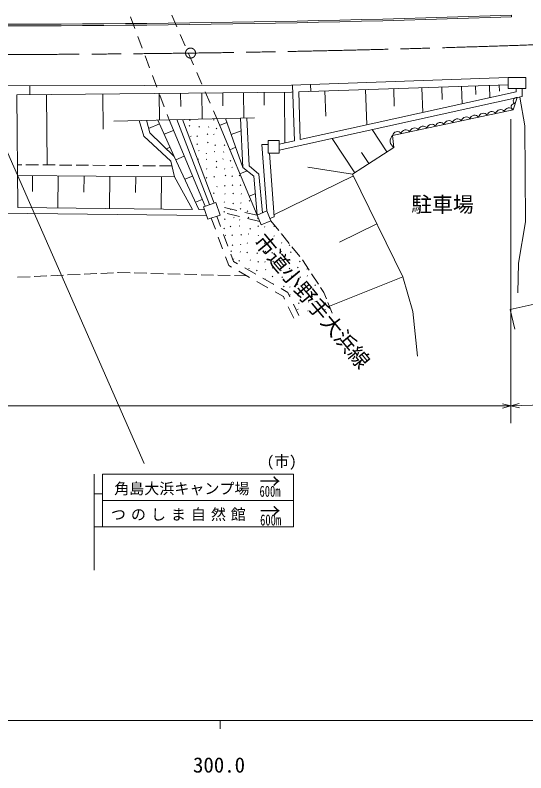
# Model space of a CAD drawing. Units: millimetres, scale not verified. Extents: x 40000 to 680000, y 20000 to 380000.
# Drawn here: x 343418 to 404602, y 198715 to 289429 of the extents above; entities that cross this region are included whole.
import ezdxf
from ezdxf.enums import TextEntityAlignment as Align

# ---------------------------------------------------------------- set-up
doc = ezdxf.new("R2010")
doc.units = ezdxf.units.MM
doc.header["$LTSCALE"] = 1000
doc.linetypes.add('CHAIN', pattern=[18.5, 12, -1.5, 3.5, -1.5])
for name, color, linetype, lineweight in [('M-BGD', 7, 'Continuous', 13), ('M-BMK', 2, 'CHAIN', 13), ('M-STR-HTXT', 7, 'Continuous', 13), ('M-STR-STRC', 7, 'Continuous', 13), ('M-TTL-BAND', 7, 'Continuous', 13)]:
    doc.layers.add(name, color=color, linetype=linetype, lineweight=lineweight)
doc.layers.add('M-BMK-HTXT', color=7, linetype='Continuous')
doc.styles.add('ＭＳ ゴシック', font='')
doc.styles.get('ＭＳ ゴシック').set_extended_font_data('MS Gothic')

msp = doc.modelspace()

# ---------------------------------------------------------------- linework, layer by layer
at = {"layer": 'M-BGD'}
for p, q in [((362175, 289423), (362773, 288048)), ((402888, 289216), (402882, 289415)), ((357228, 289225), (357755, 287821)), ((358107, 286885), (358634, 285481)), ((363172, 287131), (363771, 285755)), ((358986, 284545), (359513, 283141)), ((364170, 284838), (364768, 283463)), ((359865, 282204), (360393, 280800)), ((365167, 282546), (365766, 281170)), ((376522, 281044), (402502, 281965)), ((315721, 280908), (376522, 281044)), ((345158, 280974), (345160, 279923)), ((376660, 281049), (376896, 274398)), ((377388, 280255), (402502, 281090)), ((378801, 281125), (378830, 280303)), ((380537, 280360), (380638, 277324)), ((385395, 280521), (385535, 276300)), ((388772, 280633), (388842, 278523)), ((392149, 280746), (392248, 277777)), ((394524, 280825), (394573, 279340)), ((396898, 280904), (396968, 278816)), ((398568, 280959), (398603, 279915)), ((400238, 281015), (400286, 279547)), ((401411, 281054), (401436, 280320)), ((404151, 280629), (404151, 279681)), ((343628, 279908), (376522, 280226)), ((343628, 279908), (343759, 266387)), ((347164, 279942), (347246, 271497)), ((353920, 280007), (353961, 275785)), ((360676, 280073), (360707, 276876)), ((360744, 279864), (361272, 278460)), ((363233, 280098), (363249, 278499)), ((365791, 280122), (365821, 276997)), ((366165, 280253), (366763, 278878)), ((368291, 280147), (368306, 278584)), ((370791, 280171), (370820, 277116)), ((373235, 280195), (373249, 278667)), ((404151, 279681), (375045, 273274)), ((375678, 280218), (375737, 274143)), ((376522, 280226), (376689, 280232)), ((377388, 280255), (377578, 274548)), ((403876, 279620), (404491, 276168)), ((367162, 277961), (367563, 277039)), ((355232, 276746), (372092, 277146)), ((358296, 276819), (358835, 274922)), ((359547, 275322), (359143, 276839)), ((362483, 272520), (360500, 276871)), ((361623, 277524), (361857, 276903)), ((366165, 266550), (361857, 276903)), ((366721, 266743), (362788, 276925)), ((367252, 266928), (363458, 276941)), ((364300, 276825), (364371, 276895)), ((367188, 276867), (367259, 276938)), ((372400, 265468), (367563, 277039)), ((370708, 271185), (368609, 277064)), ((370420, 277107), (370708, 271185)), ((371438, 271407), (371179, 277125)), ((360699, 276434), (359408, 275846)), ((364278, 276148), (364349, 276219)), ((365420, 276027), (365490, 276097)), ((366564, 276003), (366634, 276074)), ((367495, 275817), (367566, 275888)), ((367913, 276201), (368787, 276566)), ((404491, 276168), (404562, 264670)), ((358835, 274922), (362083, 271942)), ((362483, 272520), (359547, 275322)), ((362385, 275633), (361274, 275171)), ((364425, 274885), (364496, 274956)), ((365193, 274903), (365263, 274974)), ((366426, 275133), (366496, 275203)), ((367181, 275128), (367252, 275199)), ((369297, 275138), (370495, 275566)), ((387942, 273051), (386196, 275728)), ((365178, 273945), (365249, 274016)), ((366458, 274147), (366529, 274218)), ((376896, 274398), (375045, 273991)), ((384106, 270549), (381415, 274676)), ((361981, 273622), (361539, 273421)), ((365378, 273171), (365449, 273242)), ((367261, 273046), (367332, 273117)), ((367355, 273839), (367425, 273910)), ((368360, 273007), (368431, 273078)), ((368471, 273813), (368542, 273884)), ((369124, 273305), (369844, 273606)), ((373735, 273955), (372978, 273955)), ((372978, 273955), (373556, 265985)), ((388780, 273597), (383852, 270384)), ((365419, 266159), (362483, 272520)), ((363671, 272544), (362665, 272125)), ((365373, 272173), (365406, 272206)), ((366286, 272845), (366356, 272916)), ((366308, 272135), (366378, 272206)), ((368281, 272173), (368352, 272244)), ((373893, 272893), (374444, 265302)), ((385800, 271654), (384927, 272993)), ((344217, 271521), (343709, 271525)), ((346217, 271506), (344717, 271517)), ((348217, 271490), (346717, 271502)), ((350217, 271474), (348717, 271486)), ((352217, 271458), (350717, 271470)), ((354217, 271442), (352717, 271454)), ((356217, 271426), (354717, 271438)), ((358217, 271410), (356717, 271422)), ((360217, 271395), (358717, 271406)), ((362217, 271379), (360717, 271391)), ((362083, 271942), (362528, 270073)), ((367504, 271197), (367575, 271267)), ((367508, 271870), (367579, 271940)), ((369182, 271966), (369253, 272037)), ((369384, 271178), (369455, 271249)), ((372612, 270392), (371438, 271407)), ((383852, 270384), (378496, 271241)), ((366332, 270995), (366402, 271066)), ((368480, 271008), (368550, 271079)), ((370327, 270426), (371198, 270790)), ((370708, 271185), (372009, 270138)), ((373035, 265757), (372612, 270392)), ((383852, 270384), (389851, 258100)), ((343721, 270238), (362528, 270073)), ((345502, 270223), (345486, 268299)), ((348580, 270196), (348546, 266335)), ((351669, 270168), (351652, 268238)), ((354757, 270141), (354723, 266267)), ((357857, 270114), (357840, 268177)), ((360956, 270087), (360922, 266199)), ((362528, 270073), (364663, 266159)), ((364665, 270155), (363750, 269774)), ((366308, 269917), (366378, 269988)), ((367217, 270050), (367288, 270121)), ((368570, 270197), (368641, 270267)), ((369371, 270124), (369442, 270195)), ((370260, 270186), (370331, 270257)), ((372009, 270138), (372395, 265478)), ((383954, 270176), (374428, 265523)), ((367569, 268857), (367639, 268928)), ((368498, 268966), (368569, 269037)), ((369416, 269038), (369487, 269109)), ((370380, 269025), (370451, 269095)), ((367177, 268071), (367248, 268142)), ((368525, 267987), (368596, 268058)), ((369515, 268048), (369586, 268118)), ((370479, 267995), (370550, 268066)), ((371451, 267738), (372183, 268044)), ((365822, 267373), (365014, 267036)), ((368441, 266991), (368512, 267061)), ((369511, 266857), (369582, 266928)), ((370417, 266903), (370488, 266974)), ((371445, 267171), (371516, 267242)), ((323923, 265904), (366359, 265437)), ((364663, 266159), (343759, 266387)), ((366115, 266139), (365419, 266159)), ((367863, 265902), (367829, 265910)), ((368414, 265858), (368485, 265929)), ((369970, 266056), (368511, 266408)), ((369177, 266146), (369248, 266216)), ((370383, 266201), (370454, 266271)), ((372400, 265468), (370942, 265821)), ((371217, 265926), (371287, 265997)), ((367409, 263793), (366916, 265124)), ((368039, 264107), (367578, 265353)), ((368498, 264953), (368569, 265024)), ((370293, 265314), (368835, 265667)), ((369575, 265146), (369645, 265217)), ((370281, 264889), (370352, 264960)), ((372723, 264727), (371265, 265080)), ((371338, 265162), (371408, 265233)), ((372460, 265085), (372531, 265155)), ((373948, 265086), (374444, 265302)), ((369190, 264075), (369261, 264146)), ((370267, 264152), (370338, 264223)), ((372508, 264129), (372579, 264200)), ((373278, 264048), (373348, 264119)), ((374063, 264822), (375005, 263654)), ((374410, 264129), (374480, 264200)), ((386753, 264443), (382261, 262249)), ((404562, 264670), (403705, 259743)), ((368907, 261762), (368386, 263169)), ((368409, 263852), (368480, 263923)), ((368573, 263035), (368644, 263106)), ((369380, 263061), (369451, 263131)), ((370455, 263094), (370525, 263165)), ((371329, 263194), (371400, 263264)), ((371540, 263821), (371611, 263892)), ((372515, 263017), (372586, 263087)), ((373374, 263013), (373445, 263084)), ((375299, 263201), (375338, 263240)), ((375318, 263265), (376260, 262097)), ((368277, 261449), (367756, 262856)), ((371202, 262108), (371273, 262179)), ((372269, 262144), (372340, 262215)), ((374405, 262956), (374475, 263026)), ((375310, 262122), (375381, 262192)), ((369417, 261849), (369487, 261920)), ((370397, 261940), (370468, 262010)), ((373288, 262087), (373359, 262158)), ((374345, 261937), (374416, 262008)), ((376240, 261856), (376310, 261927)), ((376573, 261708), (377515, 260540)), ((369015, 259454), (368624, 260511)), ((369583, 259936), (369254, 260825)), ((369259, 261135), (369330, 261205)), ((370363, 261060), (370434, 261131)), ((371180, 260990), (371250, 261061)), ((372381, 260897), (372452, 260967)), ((373362, 261089), (373433, 261160)), ((374177, 260932), (374248, 261003)), ((375259, 261081), (375329, 261152)), ((376424, 261016), (376495, 261087)), ((369339, 259269), (369015, 259454)), ((369565, 260193), (369635, 260264)), ((370063, 259662), (369583, 259936)), ((370213, 259988), (370283, 260059)), ((371558, 260049), (371629, 260120)), ((372482, 259874), (372553, 259945)), ((373319, 259862), (373389, 259933)), ((374292, 259899), (374363, 259970)), ((375235, 259979), (375306, 260050)), ((376264, 260100), (376335, 260170)), ((377495, 259914), (377565, 259985)), ((377829, 260151), (377845, 260130)), ((377845, 260130), (378651, 258896)), ((403705, 259743), (403634, 256172)), ((355195, 258582), (353696, 258512)), ((355780, 258610), (355694, 258606)), ((357194, 258574), (355780, 258610)), ((359193, 258522), (357693, 258561)), ((371511, 258031), (370208, 258774)), ((372235, 258424), (370932, 259167)), ((371400, 259069), (371470, 259140)), ((372341, 258816), (372412, 258886)), ((373394, 258925), (373465, 258996)), ((374267, 259134), (374338, 259205)), ((375216, 258819), (375287, 258890)), ((376263, 259054), (376333, 259124)), ((377257, 259168), (377328, 259239)), ((378378, 259001), (378449, 259071)), ((345206, 258113), (343707, 258043)), ((347204, 258207), (345705, 258137)), ((349201, 258301), (347703, 258231)), ((351199, 258395), (349701, 258324)), ((353197, 258488), (351699, 258418)), ((361192, 258471), (359693, 258509)), ((363192, 258420), (361692, 258458)), ((365191, 258368), (363692, 258407)), ((367190, 258317), (365691, 258356)), ((369190, 258266), (367690, 258304)), ((371189, 258215), (369690, 258253)), ((374407, 257186), (373104, 257929)), ((373310, 257811), (373379, 257880)), ((374203, 258098), (374274, 258169)), ((375382, 258017), (375453, 258088)), ((376518, 258136), (376589, 258206)), ((377517, 258028), (377588, 258098)), ((378386, 258178), (378457, 258249)), ((378924, 258477), (379744, 257221)), ((389851, 258100), (381064, 254595)), ((389851, 258100), (391065, 253958)), ((373683, 256793), (372380, 257536)), ((374324, 257233), (374355, 257264)), ((375564, 256894), (375635, 256964)), ((376295, 256844), (376365, 256915)), ((377200, 257193), (377270, 257264)), ((378200, 256886), (378271, 256956)), ((379328, 257065), (379399, 257136)), ((380017, 256803), (380384, 256241)), ((375550, 255728), (374551, 256297)), ((376086, 256228), (375275, 256690)), ((376333, 255718), (376086, 256228)), ((376311, 255902), (376382, 255973)), ((377301, 255817), (377372, 255888)), ((378276, 256175), (378346, 256246)), ((379187, 255934), (379257, 256004)), ((380384, 256241), (380700, 255475)), ((380440, 256104), (380440, 256105)), ((375703, 255412), (375550, 255728)), ((377371, 254911), (377442, 254981)), ((378544, 255058), (378615, 255128)), ((379319, 255087), (379389, 255158)), ((380568, 254926), (380639, 254997)), ((380891, 255012), (381410, 253756)), ((409811, 255780), (402734, 254178)), ((376792, 253162), (376139, 254512)), ((377422, 253467), (376769, 254818)), ((377250, 254175), (377321, 254246)), ((378464, 254005), (378535, 254076)), ((379542, 254056), (379612, 254126)), ((380527, 254131), (380598, 254202)), ((402734, 254178), (403264, 251836)), ((391065, 253958), (391636, 248602))]:
    msp.add_line(p, q, dxfattribs=at)
for points in [[(402502, 281965), (404601, 281965), (404601, 280629), (402502, 280629)], [(373735, 274441), (375045, 274441), (375045, 272893), (373735, 272893)], [(365993, 266491), (367452, 266997), (367975, 265491), (366516, 264985)], [(372395, 265478), (373556, 265985), (374063, 264822), (372902, 264316)]]:
    msp.add_lwpolyline(points, close=True, dxfattribs=at)
for points in [[(403451, 280629), (403451, 280244), (377578, 274548)], [(403580, 279555), (403063, 278096), (388637, 275026), (388780, 273597)]]:
    msp.add_lwpolyline(points, dxfattribs=at)
for centre, radius, start, end in [((338859, 2193388), 1905048, 269.45205, 271.92588), ((338859, 2193388), 1905248, 269.45205, 271.92588), ((403487, 279178), 389, 76.22295, 244.72571), ((403229, 278448), 389, 76.22295, 244.72571), ((399502, 277112), 571, 34.81268, 169.22183), ((400533, 277332), 571, 34.81268, 169.22183), ((401563, 277551), 571, 34.81268, 169.22183), ((402594, 277770), 571, 34.81268, 169.22183), ((395381, 276235), 571, 34.81268, 169.22183), ((396411, 276454), 571, 34.81268, 169.22183), ((397441, 276673), 571, 34.81268, 169.22183), ((398472, 276893), 571, 34.81268, 169.22183), ((391259, 275357), 571, 34.81268, 169.22183), ((392289, 275577), 571, 34.81268, 169.22183), ((393320, 275796), 571, 34.81268, 169.22183), ((394350, 276015), 571, 34.81268, 169.22183), ((389266, 274367), 911, 133.71678, 237.70441), ((389198, 274919), 571, 34.81268, 169.22183), ((390229, 275138), 571, 34.81268, 169.22183)]:
    msp.add_arc(centre, radius, start, end, dxfattribs=at)
at = {"layer": 'M-BMK'}
msp.add_circle((364430, 284885), 600, dxfattribs=at)
msp.add_arc((338859, 2193388), 1908674, 269.45205, 275.74227, dxfattribs=at)
at = {"layer": 'M-STR-HTXT'}
for p, q in [((402821, 276959), (402821, 240588)), ((402821, 242647), (568679, 248545)), ((240381, 242647), (402821, 242647)), ((402821, 242647), (401821, 242911)), ((402821, 242647), (401821, 242384)), ((402821, 242647), (403811, 242946)), ((402821, 242647), (403830, 242420))]:
    msp.add_line(p, q, dxfattribs=at)
at = {"layer": 'M-STR-STRC'}
for p, q in [((339473, 279851), (358880, 235732)), ((352903, 234486), (352903, 222986)), ((353903, 234486), (376774, 234486)), ((353903, 234486), (353903, 228153)), ((376774, 234486), (376774, 228153)), ((352903, 232111), (353903, 232111)), ((353903, 231319), (376774, 231319)), ((352903, 228153), (353903, 228153)), ((353903, 228153), (376774, 228153))]:
    msp.add_line(p, q, dxfattribs=at)
at = {"layer": 'M-TTL-BAND'}
for p, q in [((40000, 205000), (579000, 205000)), ((368000, 205000), (368000, 204000))]:
    msp.add_line(p, q, dxfattribs=at)

# ---------------------------------------------------------------- texts
at = {"layer": 'M-BMK-HTXT', "style": 'ＭＳ ゴシック'}
msp.add_text('駐車場', height=1833, dxfattribs=at).set_placement((394615, 265296), align=Align.BOTTOM_CENTER)
msp.add_text('(市)', height=1320, dxfattribs=at).set_placement((373557, 234958), align=Align.BOTTOM_LEFT)
at = {"layer": 'M-STR-HTXT', "style": 'ＭＳ ゴシック'}
msp.add_text('市道小野手大浜線', height=1833, rotation=309.749, dxfattribs=at).set_placement((377891, 254250), align=Align.BOTTOM_CENTER)
at = {"layer": 'M-STR-STRC', "style": 'ＭＳ ゴシック'}
for s, height, p in [('→', 1833, (373957, 233610)), ('角島大浜キャンプ場', 1320, (363390, 232750)), ('→', 1833, (373976, 230066))]:
    msp.add_text(s, height=height, dxfattribs=at).set_placement(p, align=Align.MIDDLE_CENTER)
at = {"layer": 'M-STR-STRC', "style": 'ＭＳ ゴシック', "width": 0.7}
for p in [(372692, 231372), (372769, 227933)]:
    msp.add_text('600m', height=1320, dxfattribs=at).set_placement(p, align=Align.BOTTOM_LEFT)
at = {"layer": 'M-STR-STRC', "insert": (363275, 229583), "char_height": 1320, "attachment_point": 5, "style": 'ＭＳ ゴシック'}
msp.add_mtext('\\T1.33;つのしま自然館', dxfattribs=at)
at = {"layer": 'M-TTL-BAND', "style": 'ＭＳ ゴシック'}
msp.add_text('300.0', height=1833, dxfattribs=at).set_placement((367844, 198195), align=Align.BOTTOM_CENTER)

doc.saveas('drawing.dxf')
